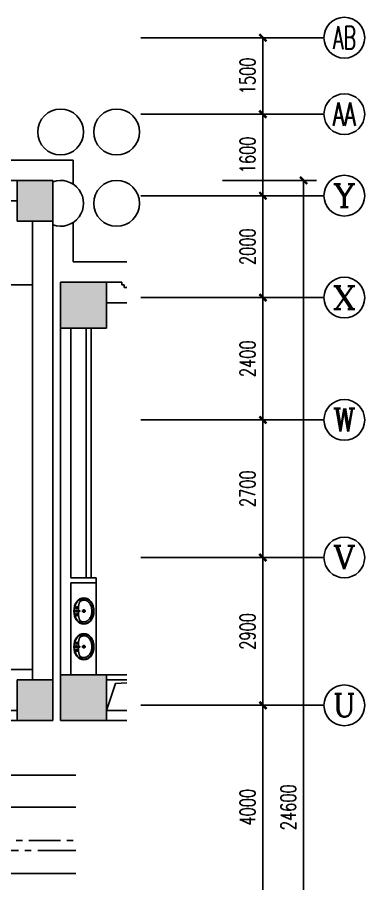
# Model space of a CAD drawing. Extents: x 190999 to 918899, y -200814 to 215286.
# Drawn here: x 401562 to 408385, y 92386 to 109386 of the extents above; entities that cross this region are included whole.
import ezdxf
from ezdxf.enums import TextEntityAlignment as Align

# ---------------------------------------------------------------- set-up
doc = ezdxf.new("R2010")
doc.units = 0
doc.header["$LTSCALE"] = 1000
doc.header["$MEASUREMENT"] = 0
doc.linetypes.add('CENTER2', pattern=[1.125, 0.75, -0.125, 0.125, -0.125])
doc.linetypes.add('PHANTOM2', pattern=[1.25, 0.625, -0.125, 0.125, -0.125, 0.125, -0.125])
doc.layers.get('Defpoints').update_dxf_attribs({"color": 1})
for name, color, linetype in [('00-WIRE-4', 6, 'Continuous'), ('A-卫生间', 250, 'Continuous'), ('A-墙线', 2, 'Continuous'), ('A-外包装修', 250, 'Continuous'), ('A-家具', 250, 'Continuous'), ('AXIS', 3, 'Continuous'), ('AXIS_TEXT', 7, 'Continuous'), ('COLUMN', 2, 'Continuous'), ('PUB_HATCH', 250, 'Continuous'), ('洞口线', 165, 'Continuous')]:
    doc.layers.add(name, color=color, linetype=linetype)
doc.styles.add('_TCH_AXIS', font='COMPLEX', dxfattribs={"bigfont": 'GBCBIG'})
doc.styles.add('COMPLEX', font='COMPLEX')
doc.styles.add('DIM_FONT', font='SIMPLEX', dxfattribs={"width": 0.7, "bigfont": 'GBCBIG'})
doc.styles.add('XXK', font='romans.shx', dxfattribs={"width": 0.75, "bigfont": 'hzf.shx'})
doc.linetypes.add('4INE', pattern='A,1,-0.15,["4",XXK,S=0.3,R=0,X=-0.1,Y=-0.1],-0.25', length=1.4)
doc.linetypes.add('BIG-DLINE', pattern='A,1,-0.15,["D",XXK,S=0.2,R=0,X=-0.1,Y=-0.09],-0.2', length=1.35)
doc.dimstyles.new('DIMN', dxfattribs={"dimtxt": 300, "dimasz": 100, "dimexe": 250, "dimexo": 300, "dimgap": 150, "dimtad": 1, "dimdec": 0, "dimzin": 0, "dimdsep": 46, "dimtxsty": 'DIM_FONT', "dimblk": 'ARCHTICK', "dimcen": 0.09, "dimclrt": 7, "dimazin": 2, "dimtfac": 1, "dimtdec": 0, "dimtix": 1, "dimtmove": 2, "dimatfit": 3, "dimfxl": 0, "dimtolj": 1, "dimtzin": 0, "dimarcsym": 0})

# ---------------------------------------------------------------- blocks, each defined once
blk = doc.blocks.new('手盆')
at = {"layer": 'A-卫生间'}
for p, q in [((113, 12), (46, 16)), ((160, 0), (235, 0)), ((198, -37), (198, 38)), ((113, -11), (46, -16))]:
    blk.add_line(p, q, dxfattribs=at)
for centre, major_axis, ratio, start_param, end_param in [((198, 0), (0, 259), 0.763797, 3.141593, 9.424778), ((194, 0), (0, 259), 0.413212, 0.351725, 1.519021), ((106, 0), (0, 13.9), 0.9, 3.760941, 5.663837), ((194, 0), (0, 259), 0.413212, 1.620217, 2.789865)]:
    blk.add_ellipse(centre, major_axis=major_axis, ratio=ratio, start_param=start_param, end_param=end_param, dxfattribs=at)
for centre, major_axis in [((46, 0), (0, 15.8)), ((56, 71), (0, 20.6)), ((56, 71), (0, 15.6)), ((198, 0), (0, 23.4)), ((56, -71), (0, 20.6)), ((56, -71), (0, 15.6))]:
    blk.add_ellipse(centre, major_axis=major_axis, ratio=0.9, dxfattribs=at)
for points, knots in [([(198, -249), (204, -249), (211, -249), (228, -246), (239, -243), (260, -236), (270, -231), (290, -218), (299, -211), (317, -194), (325, -185), (340, -164), (347, -153), (360, -129), (365, -116), (374, -90), (378, -76), (383, -48), (385, -34), (387, -5), (387, 9), (385, 38), (383, 52), (377, 80), (373, 94), (364, 120), (358, 133), (345, 156), (338, 167), (323, 187), (314, 197), (296, 213), (287, 220), (267, 232), (257, 237), (236, 244), (225, 247), (204, 249), (193, 249), (171, 247), (161, 245), (140, 237), (129, 232), (110, 221), (100, 213), (82, 197), (74, 188), (58, 168), (51, 157), (38, 133), (32, 121), (23, 95), (19, 81), (13, 53), (11, 39), (9, 10), (9, -4), (10, -33), (12, -47), (18, -75), (21, -89), (30, -115), (36, -128), (48, -152), (55, -163), (70, -184), (78, -193), (96, -210), (105, -218), (125, -230), (135, -235), (156, -243), (167, -246), (184, -249), (191, -249), (198, -249)], [0, 0, 0, 0, 0.105369, 0.105369, 0.278747, 0.278747, 0.452125, 0.452125, 0.625504, 0.625504, 0.798882, 0.798882, 0.97226, 0.97226, 1.145639, 1.145639, 1.319017, 1.319017, 1.492395, 1.492395, 1.665774, 1.665774, 1.839152, 1.839152, 2.01253, 2.01253, 2.185909, 2.185909, 2.359287, 2.359287, 2.532665, 2.532665, 2.706044, 2.706044, 2.879422, 2.879422, 3.0528, 3.0528, 3.226179, 3.226179, 3.399557, 3.399557, 3.572935, 3.572935, 3.746313, 3.746313, 3.919692, 3.919692, 4.09307, 4.09307, 4.266448, 4.266448, 4.439827, 4.439827, 4.613205, 4.613205, 4.786583, 4.786583, 4.959962, 4.959962, 5.13334, 5.13334, 5.306718, 5.306718, 5.480097, 5.480097, 5.653475, 5.653475, 5.826853, 5.826853, 6.000232, 6.000232, 6.17361, 6.17361, 6.283185, 6.283185, 6.283185, 6.283185]), ([(119, -185), (121, -187), (123, -188), (130, -193), (135, -196), (146, -202), (152, -205), (163, -209), (169, -210), (180, -213), (186, -214), (194, -214), (196, -214), (198, -214), (204, -214), (209, -214), (222, -212), (229, -210), (241, -206), (245, -204), (254, -200), (259, -197), (269, -191), (275, -187), (286, -178), (291, -173), (300, -162), (304, -158), (314, -145), (319, -137), (327, -123), (329, -118), (334, -107), (336, -101), (341, -89), (343, -83), (346, -71), (348, -64), (351, -49), (352, -40), (354, -22), (355, -13), (355, 5), (355, 14), (354, 32), (352, 41), (349, 58), (348, 66), (343, 81), (341, 89), (335, 104), (332, 111), (326, 125), (322, 132), (314, 144), (310, 150), (301, 162), (296, 167), (287, 177), (281, 181), (272, 189), (267, 192), (256, 199), (250, 202), (238, 207), (233, 209), (223, 211), (217, 212), (205, 214), (198, 214), (186, 213), (181, 213), (171, 211), (166, 210), (151, 205), (141, 200), (128, 191), (123, 188), (119, 185)], [5.740897, 5.740897, 5.740897, 5.740897, 5.780874, 5.780874, 5.896829, 5.896829, 6.012784, 6.012784, 6.128739, 6.128739, 6.240697, 6.240697, 6.283185, 6.283185, 6.283185, 6.399826, 6.399826, 6.5409, 6.5409, 6.634, 6.634, 6.7271, 6.7271, 6.852188, 6.852188, 6.977276, 6.977276, 7.077377, 7.077377, 7.229977, 7.229977, 7.317389, 7.317389, 7.404801, 7.404801, 7.497094, 7.497094, 7.589386, 7.589386, 7.712334, 7.712334, 7.835281, 7.835281, 7.958228, 7.958228, 8.081175, 8.081175, 8.194983, 8.194983, 8.30879, 8.30879, 8.422598, 8.422598, 8.537599, 8.537599, 8.6526, 8.6526, 8.767602, 8.767602, 8.884432, 8.884432, 8.982435, 8.982435, 9.119467, 9.119467, 9.224191, 9.224191, 9.328914, 9.328914, 9.470087, 9.470087, 9.571187, 9.571187, 9.672288, 9.672288, 9.874489, 9.874489, 9.967059, 9.967059, 9.967059, 9.967059])]:
    blk.add_open_spline(points, degree=3, knots=knots, dxfattribs=at)
blk.add_point((46, 0), dxfattribs=at)
blk = doc.blocks.new('_ArchTick')
at = {"const_width": 0.5}
blk.add_lwpolyline([(-0.7, -0.7), (0.7, 0.7)], dxfattribs=at)
blk = doc.blocks.new('*D26')
at = {"layer": 'AXIS', "color": 0, "lineweight": -2}
for p, q in [((405590, 95886), (406635, 95886)), ((406385, 91886), (406385, 95886)), ((405590, 91886), (406635, 91886))]:
    blk.add_line(p, q, dxfattribs=at)
at = {"layer": 'Defpoints', "color": 0}
for p in [(405290, 95886), (406385, 95886), (405290, 91886)]:
    blk.add_point(p, dxfattribs=at)
at = {"layer": 'AXIS', "color": 0, "lineweight": -2, "xscale": 100, "yscale": 100, "zscale": 100}
for p, rotation in [((406385, 95886), 90), ((406385, 91886), 270)]:
    blk.add_blockref('_ArchTick', p, dxfattribs=dict(at, rotation=rotation))
at = {"layer": 'AXIS', "color": 7, "insert": (406085, 93886), "char_height": 300, "attachment_point": 5, "rotation": 90, "style": 'DIM_FONT'}
blk.add_mtext('\\A1;4000', dxfattribs=at)
blk = doc.blocks.new('*D27')
at = {"layer": 'AXIS', "color": 0, "lineweight": -2}
for p, q in [((405590, 98786), (406635, 98786)), ((406385, 95886), (406385, 98786)), ((405590, 95886), (406635, 95886))]:
    blk.add_line(p, q, dxfattribs=at)
at = {"layer": 'Defpoints', "color": 0}
for p in [(405290, 98786), (406385, 98786), (405290, 95886)]:
    blk.add_point(p, dxfattribs=at)
at = {"layer": 'AXIS', "color": 0, "lineweight": -2, "xscale": 100, "yscale": 100, "zscale": 100}
for p, rotation in [((406385, 98786), 90), ((406385, 95886), 270)]:
    blk.add_blockref('_ArchTick', p, dxfattribs=dict(at, rotation=rotation))
at = {"layer": 'AXIS', "color": 7, "insert": (406085, 97336), "char_height": 300, "attachment_point": 5, "rotation": 90, "style": 'DIM_FONT'}
blk.add_mtext('\\A1;2900', dxfattribs=at)
blk = doc.blocks.new('*D28')
at = {"layer": 'AXIS', "color": 0, "lineweight": -2}
for p, q in [((405590, 101486), (406635, 101486)), ((406385, 98786), (406385, 101486)), ((405590, 98786), (406635, 98786))]:
    blk.add_line(p, q, dxfattribs=at)
at = {"layer": 'Defpoints', "color": 0}
for p in [(405290, 101486), (406385, 101486), (405290, 98786)]:
    blk.add_point(p, dxfattribs=at)
at = {"layer": 'AXIS', "color": 0, "lineweight": -2, "xscale": 100, "yscale": 100, "zscale": 100}
for p, rotation in [((406385, 101486), 90), ((406385, 98786), 270)]:
    blk.add_blockref('_ArchTick', p, dxfattribs=dict(at, rotation=rotation))
at = {"layer": 'AXIS', "color": 7, "insert": (406085, 100136), "char_height": 300, "attachment_point": 5, "rotation": 90, "style": 'DIM_FONT'}
blk.add_mtext('\\A1;2700', dxfattribs=at)
blk = doc.blocks.new('*D29')
at = {"layer": 'AXIS', "color": 0, "lineweight": -2}
for p, q in [((405590, 103886), (406635, 103886)), ((406385, 101486), (406385, 103886)), ((405590, 101486), (406635, 101486))]:
    blk.add_line(p, q, dxfattribs=at)
at = {"layer": 'Defpoints', "color": 0}
for p in [(405290, 103886), (406385, 103886), (405290, 101486)]:
    blk.add_point(p, dxfattribs=at)
at = {"layer": 'AXIS', "color": 0, "lineweight": -2, "xscale": 100, "yscale": 100, "zscale": 100}
for p, rotation in [((406385, 103886), 90), ((406385, 101486), 270)]:
    blk.add_blockref('_ArchTick', p, dxfattribs=dict(at, rotation=rotation))
at = {"layer": 'AXIS', "color": 7, "insert": (406085, 102686), "char_height": 300, "attachment_point": 5, "rotation": 90, "style": 'DIM_FONT'}
blk.add_mtext('\\A1;2400', dxfattribs=at)
blk = doc.blocks.new('*D30')
at = {"layer": 'AXIS', "color": 0, "lineweight": -2}
for p, q in [((405590, 105886), (406635, 105886)), ((406385, 103886), (406385, 105886)), ((405590, 103886), (406635, 103886))]:
    blk.add_line(p, q, dxfattribs=at)
at = {"layer": 'Defpoints', "color": 0}
for p in [(405290, 105886), (406385, 105886), (405290, 103886)]:
    blk.add_point(p, dxfattribs=at)
at = {"layer": 'AXIS', "color": 0, "lineweight": -2, "xscale": 100, "yscale": 100, "zscale": 100}
for p, rotation in [((406385, 105886), 90), ((406385, 103886), 270)]:
    blk.add_blockref('_ArchTick', p, dxfattribs=dict(at, rotation=rotation))
at = {"layer": 'AXIS', "color": 7, "insert": (406085, 104886), "char_height": 300, "attachment_point": 5, "rotation": 90, "style": 'DIM_FONT'}
blk.add_mtext('\\A1;2000', dxfattribs=at)
blk = doc.blocks.new('*D31')
at = {"layer": 'AXIS', "color": 0, "lineweight": -2}
for p, q in [((405590, 107486), (406635, 107486)), ((406385, 105886), (406385, 107486)), ((405590, 105886), (406635, 105886))]:
    blk.add_line(p, q, dxfattribs=at)
at = {"layer": 'Defpoints', "color": 0}
for p in [(405290, 107486), (406385, 107486), (405290, 105886)]:
    blk.add_point(p, dxfattribs=at)
at = {"layer": 'AXIS', "color": 0, "lineweight": -2, "xscale": 100, "yscale": 100, "zscale": 100}
for p, rotation in [((406385, 107486), 90), ((406385, 105886), 270)]:
    blk.add_blockref('_ArchTick', p, dxfattribs=dict(at, rotation=rotation))
at = {"layer": 'AXIS', "color": 7, "insert": (406085, 106686), "char_height": 300, "attachment_point": 5, "rotation": 90, "style": 'DIM_FONT'}
blk.add_mtext('\\A1;1600', dxfattribs=at)
blk = doc.blocks.new('*D32')
at = {"layer": 'AXIS', "color": 0, "lineweight": -2}
for p, q in [((405590, 108986), (406635, 108986)), ((406385, 107486), (406385, 108986)), ((405590, 107486), (406635, 107486))]:
    blk.add_line(p, q, dxfattribs=at)
at = {"layer": 'Defpoints', "color": 0}
for p in [(405290, 108986), (406385, 108986), (405290, 107486)]:
    blk.add_point(p, dxfattribs=at)
at = {"layer": 'AXIS', "color": 0, "lineweight": -2, "xscale": 100, "yscale": 100, "zscale": 100}
for p, rotation in [((406385, 108986), 90), ((406385, 107486), 270)]:
    blk.add_blockref('_ArchTick', p, dxfattribs=dict(at, rotation=rotation))
at = {"layer": 'AXIS', "color": 7, "insert": (406085, 108236), "char_height": 300, "attachment_point": 5, "rotation": 90, "style": 'DIM_FONT'}
blk.add_mtext('\\A1;1500', dxfattribs=at)
blk = doc.blocks.new('*D33')
at = {"layer": 'AXIS', "color": 0, "lineweight": -2}
for p, q in [((405590, 106186), (407435, 106186)), ((407185, 81586), (407185, 106186)), ((405590, 81586), (407435, 81586))]:
    blk.add_line(p, q, dxfattribs=at)
at = {"layer": 'Defpoints', "color": 0}
for p in [(405290, 106186), (407185, 106186), (405290, 81586)]:
    blk.add_point(p, dxfattribs=at)
at = {"layer": 'AXIS', "color": 0, "lineweight": -2, "xscale": 100, "yscale": 100, "zscale": 100}
for p, rotation in [((407185, 106186), 90), ((407185, 81586), 270)]:
    blk.add_blockref('_ArchTick', p, dxfattribs=dict(at, rotation=rotation))
at = {"layer": 'AXIS', "color": 7, "insert": (406885, 93886), "char_height": 300, "attachment_point": 5, "rotation": 90, "style": 'DIM_FONT'}
blk.add_mtext('\\A1;24600', dxfattribs=at)
blk = doc.blocks.new('_AXISO')
blk.add_circle((0, 0), 0.5)
at = {"layer": 'AXIS_TEXT', "style": 'COMPLEX', "width": 1.041667}
blk.add_attdef('A', text='', height=0.56, dxfattribs=at).set_placement((-0.25, -0.28), (0.25, -0.28), align=Align.FIT)

msp = doc.modelspace()

# ---------------------------------------------------------------- hatches: boundary and pattern name
at = {"layer": 'PUB_HATCH'}
for points in [[(402261.6, 105386.5), (402261.6, 106186.5), (401561.6, 106186.5), (401561.6, 105386.5)], [(403311.6, 103286.5), (403311.6, 104186.5), (402411.6, 104186.5), (402411.6, 103286.5)], [(403311.6, 95586.5), (403311.6, 96486.5), (402411.6, 96486.5), (402411.6, 95586.5)], [(402261.6, 95586.5), (402261.6, 96386.5), (401561.6, 96386.5), (401561.6, 95586.5)]]:
    msp.add_hatch(color=256, dxfattribs=at).paths.add_polyline_path(points)

# ---------------------------------------------------------------- linework, layer by layer
at = {"layer": '00-WIRE-4', "linetype": 'BIG-DLINE'}
msp.add_line((391686.6, 94515), (402711.6, 94515), dxfattribs=at)
at = {"layer": '00-WIRE-4'}
msp.add_line((391761.6, 93886.5), (402711.6, 93886.5), dxfattribs=at)
at = {"layer": '00-WIRE-4', "linetype": 'PHANTOM2'}
msp.add_line((396786.6, 93236.5), (402711.6, 93236.5), dxfattribs=at)
at = {"layer": '00-WIRE-4', "linetype": 'CENTER2'}
msp.add_line((402711.6, 93036.5), (396786.6, 93036.5), dxfattribs=at)
at = {"layer": '00-WIRE-4', "linetype": '4INE'}
msp.add_line((397036.6, 92586.5), (402711.6, 92586.5), dxfattribs=at)
at = {"layer": 'A-卫生间'}
for p, q in [((402911.6, 98386.5), (402911.6, 103286.5)), ((403011.6, 98386.5), (403011.6, 103286.5)), ((403111.6, 96486.5), (403111.6, 98286.5))]:
    msp.add_line(p, q, dxfattribs=at)
at = {"layer": 'A-墙线'}
for p, q in [((401311.6, 106186.5), (401561.6, 106186.5)), ((401011.6, 105786.5), (401561.6, 105786.5)), ((401861.6, 96386.5), (401861.6, 105386.5)), ((402261.6, 96386.5), (402261.6, 105386.5)), ((403011.6, 104186.5), (403611.6, 104186.5)), ((403611.6, 104186.5), (403611.6, 104136.5)), ((403611.6, 104136.5), (403661.6, 104136.5)), ((403661.6, 104136.5), (403661.6, 104086.5)), ((403661.6, 104086.5), (403711.6, 104086.5)), ((403711.6, 103786.5), (403311.6, 103786.5)), ((402411.6, 96386.5), (402411.6, 103386.5)), ((402611.6, 98386.5), (402611.6, 103286.5)), ((403111.6, 98386.5), (402611.6, 98386.5)), ((402611.6, 96486.5), (402611.6, 98286.5)), ((403111.6, 98286.5), (402611.6, 98286.5)), ((403111.6, 98386.5), (403111.6, 98286.5)), ((403311.6, 96486.5), (403711.6, 96486.5)), ((403311.6, 96386.5), (403711.6, 96386.5)), ((401561.6, 95786.5), (399611.6, 95786.5)), ((403311.6, 95786.5), (403711.6, 95786.5)), ((401561.6, 95586.5), (399411.6, 95586.5)), ((403211.6, 95586.5), (403711.6, 95586.5))]:
    msp.add_line(p, q, dxfattribs=at)
at = {"layer": 'A-外包装修'}
for p, q in [((339011.6, 106586.5), (402661.6, 106586.5)), ((402661.6, 106110.6), (402661.6, 106586.5)), ((402661.6, 104586.5), (402661.6, 105362.3)), ((402661.6, 104586.5), (403711.6, 104586.5))]:
    msp.add_line(p, q, dxfattribs=at)
for centre in [(402411.6, 107136.5), (403511.6, 107136.5), (403511.6, 105736.5)]:
    msp.add_circle(centre, 450, dxfattribs=at)
msp.add_arc((402411.6, 105736.5), 450, 250.52878, 109.47122, dxfattribs=at)
at = {"layer": 'A-家具'}
for p, q in [((401111.6, 104136.5), (401861.6, 104136.5)), ((401861.6, 96586.5), (399611.6, 96586.5))]:
    msp.add_line(p, q, dxfattribs=at)
at = {"layer": 'AXIS'}
for p, q in [((403990.1, 108986.5), (407584.6, 108986.5)), ((403990.1, 107486.5), (407584.6, 107486.5)), ((403990.1, 105886.5), (407584.6, 105886.5)), ((403990.1, 103886.5), (407584.6, 103886.5)), ((403990.1, 101486.5), (407584.6, 101486.5)), ((403990.1, 98786.5), (407584.6, 98786.5)), ((403990.1, 95886.5), (407584.6, 95886.5))]:
    msp.add_line(p, q, dxfattribs=at)
at = {"layer": 'COLUMN'}
for p, q in [((402261.6, 106186.5), (401561.6, 106186.5)), ((401561.6, 106186.5), (401561.6, 105386.5)), ((402261.6, 105386.5), (402261.6, 106186.5)), ((401561.6, 105386.5), (402261.6, 105386.5)), ((403311.6, 104186.5), (402411.6, 104186.5)), ((402411.6, 104186.5), (402411.6, 103286.5)), ((403311.6, 103286.5), (403311.6, 104186.5)), ((402411.6, 103286.5), (403311.6, 103286.5)), ((403311.6, 96486.5), (402411.6, 96486.5)), ((402411.6, 96486.5), (402411.6, 95586.5)), ((403311.6, 95586.5), (403311.6, 96486.5)), ((402261.6, 96386.5), (401561.6, 96386.5)), ((401561.6, 96386.5), (401561.6, 95586.5)), ((402261.6, 95586.5), (402261.6, 96386.5)), ((401561.6, 95586.5), (402261.6, 95586.5)), ((402411.6, 95586.5), (403311.6, 95586.5))]:
    msp.add_line(p, q, dxfattribs=at)
at = {"layer": '洞口线', "ltscale": 2}
msp.add_lwpolyline([(403311.6, 95786.5), (403489.5, 96312.9), (403711.6, 96325.3)], dxfattribs=at)

# ---------------------------------------------------------------- block references
for p in [(402671.6, 97736.5), (402671.6, 97036.5)]:
    msp.add_blockref('手盆', p)
at = {"layer": 'AXIS'}
ref = msp.add_blockref('_AXISO', (407984.6, 108986.5), dxfattribs=dict(at, xscale=800, yscale=800, zscale=800))
ref.add_attrib('A', 'AB', dxfattribs={"layer": 'AXIS_TEXT', "height": 452.55, "style": '_TCH_AXIS', "width": 0.552632}).set_placement((407758.3, 108760.2), (408210.9, 108760.2), align=Align.FIT)
ref = msp.add_blockref('_AXISO', (407984.6, 107486.5), dxfattribs=dict(at, xscale=800, yscale=800, zscale=800))
ref.add_attrib('A', 'AA', dxfattribs={"layer": 'AXIS_TEXT', "height": 452.55, "style": '_TCH_AXIS', "width": 0.538462}).set_placement((407758.3, 107260.2), (408210.9, 107260.2), align=Align.FIT)
ref = msp.add_blockref('_AXISO', (407984.6, 105886.5), dxfattribs=dict(at, xscale=800, yscale=800, zscale=800))
ref.add_attrib('A', 'Y', dxfattribs={"layer": 'AXIS_TEXT', "height": 452.5, "style": '_TCH_AXIS', "width": 1.105263}).set_placement((407758.3, 105660.2), (408210.9, 105660.2), align=Align.FIT)
ref = msp.add_blockref('_AXISO', (407984.6, 103886.5), dxfattribs=dict(at, xscale=800, yscale=800, zscale=800))
ref.add_attrib('A', 'X', dxfattribs={"layer": 'AXIS_TEXT', "height": 452.5, "style": '_TCH_AXIS', "width": 1.166667}).set_placement((407758.3, 103660.2), (408210.9, 103660.2), align=Align.FIT)
ref = msp.add_blockref('_AXISO', (407984.6, 101486.5), dxfattribs=dict(at, xscale=800, yscale=800, zscale=800))
ref.add_attrib('A', 'W', dxfattribs={"layer": 'AXIS_TEXT', "height": 452.5, "style": '_TCH_AXIS', "width": 0.954545}).set_placement((407758.3, 101260.2), (408210.9, 101260.2), align=Align.FIT)
ref = msp.add_blockref('_AXISO', (407984.6, 98786.5), dxfattribs=dict(at, xscale=800, yscale=800, zscale=800))
ref.add_attrib('A', 'V', dxfattribs={"layer": 'AXIS_TEXT', "height": 452.5, "style": '_TCH_AXIS', "width": 1.166667}).set_placement((407758.3, 98560.2), (408210.9, 98560.2), align=Align.FIT)
ref = msp.add_blockref('_AXISO', (407984.6, 95886.5), dxfattribs=dict(at, xscale=800, yscale=800, zscale=800))
ref.add_attrib('A', 'U', dxfattribs={"layer": 'AXIS_TEXT', "height": 452.5, "style": '_TCH_AXIS', "width": 1.05}).set_placement((407758.3, 95660.2), (408210.9, 95660.2), align=Align.FIT)

# ---------------------------------------------------------------- dimensions: what is measured, and where the dimension line sits
for p1, p2, distance, picture, middle in [((405290.1, 107486.5), (405290.1, 108986.5), -1094.4, '*D32', (406084.6, 108236.5)), ((405290.1, 105886.5), (405290.1, 107486.5), -1094.4, '*D31', (406084.6, 106686.5)), ((405290.1, 81586.5), (405290.1, 106186.5), -1894.4, '*D33', (406884.6, 93886.5)), ((405290.1, 103886.5), (405290.1, 105886.5), -1094.4, '*D30', (406084.6, 104886.5)), ((405290.1, 101486.5), (405290.1, 103886.5), -1094.4, '*D29', (406084.6, 102686.5)), ((405290.1, 98786.5), (405290.1, 101486.5), -1094.4, '*D28', (406084.6, 100136.5)), ((405290.1, 95886.5), (405290.1, 98786.5), -1094.4, '*D27', (406084.6, 97336.5)), ((405290.1, 91886.5), (405290.1, 95886.5), -1094.4, '*D26', (406084.6, 93886.5))]:
    dim = msp.add_aligned_dim(p1=p1, p2=p2, distance=distance, dimstyle='DIMN', dxfattribs=at)
    dim.commit()
    dim.dimension.update_dxf_attribs({"geometry": picture, "text_midpoint": middle})

doc.saveas('drawing.dxf')
